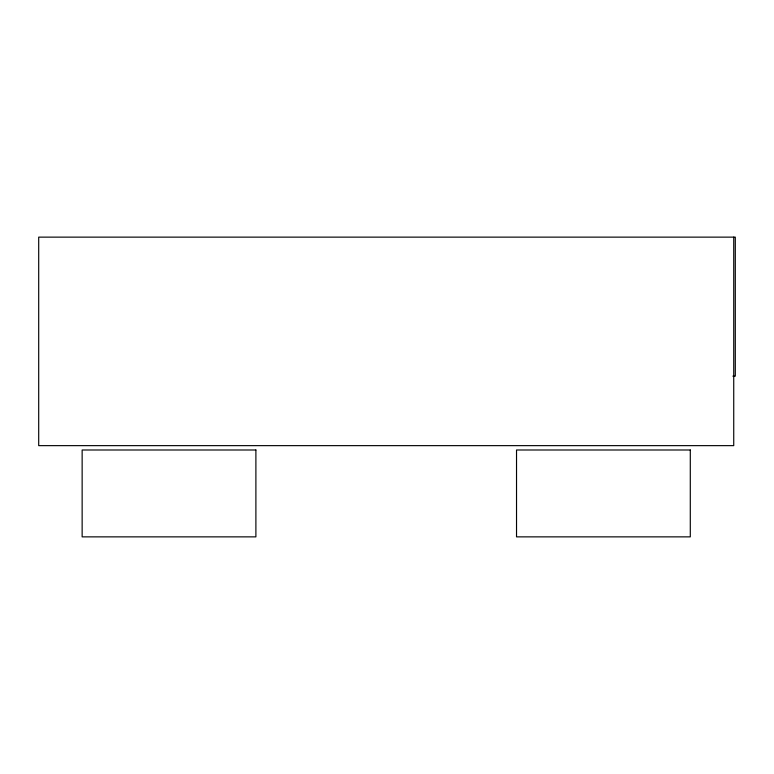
<?xml version="1.0" encoding="UTF-8"?>
<svg xmlns="http://www.w3.org/2000/svg" width="774" height="774" viewBox="0 0 774 774"><rect width="100%" height="100%" fill="white"/><g stroke="black" fill="none" stroke-linecap="round" stroke-linejoin="round"><path stroke-width="1.16" d="M732.881 376.135L735.3 376.135L735.3 237.134L38.7 237.134L38.7 445.64L733.733 445.64L733.733 237.134M255.894 449.994L82.141 449.994L82.141 536.866L255.894 536.866L255.894 449.994M690.292 449.994L516.529 449.994L516.529 536.866L690.292 536.866L690.292 449.994"/></g></svg>
